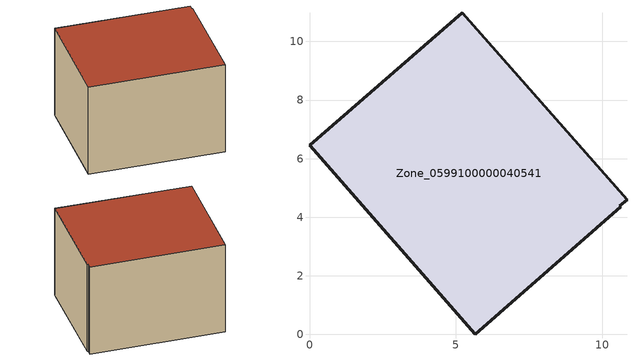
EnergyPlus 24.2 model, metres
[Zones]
Zone_0599100000040541
 floor ground (C_G): 5.66,0 0,6.45 5.22,10.98 10.84,4.6 10.6,4.39 10.64,4.35 z0
 wall outside (C_F): 0,6.45 5.66,0 10.64,4.35 10.6,4.39 10.84,4.6 5.22,10.98 0,6.45 z0:6.15
 roof outside (C_R): 10.84,4.6 5.22,10.98 0,6.45 5.66,0 10.64,4.35 10.6,4.39 z6.15
[BUILDING]
Pand.0599100000040541: North Axis=0; Terrain=City; Loads Convergence Tolerance Value=0.04; Temperature Convergence Tolerance Value=0.4; Solar Distribution=FullExterior; Maximum Number of Warmup Days=25; Minimum Number of Warmup Days=1
[Site:Location]
Rotterdam.The.Hague.AP_ZH_NLD Design_Conditions: Latitude=51.96; Longitude=4.45; Time Zone=1; Elevation=-4.5
[SITE:GROUNDTEMPERATURE:BUILDINGSURFACE]
18, 18, 18, 18, 18, 18, 18, 18, 18, 18, 18, 18
[MATERIAL] Thermal Absorptance=0.9; Solar Absorptance=0.7; Visible Absorptance=0.7
Name | Roughness | Thickness | Conductivity | Density | Specific Heat
G.TI.1946 | MediumSmooth | 0.15 | 1 | 540 | 1210
F.TI.1946 | Rough | 0.3 | 0.857143 | 1920 | 840
R.TI.1946 | MediumRough | 0.2 | 0.1 | 1500 | 1000
[CONSTRUCTION]
C_G: G.TI.1946
C_F: F.TI.1946
C_R: R.TI.1946
[ZONE]
Zone_0599100000040541: Type=1; Multiplier=1; Ceiling Height=Autocalculate; Volume=Autocalculate; Floor Area=autocalculate; Part of Total Floor Area=Yes
[ZONEINFILTRATION:DESIGNFLOWRATE]
Infil_Zone_0599100000040541: Zone or ZoneList or Space or SpaceList=Zone_0599100000040541; Schedule=AlwaysOn; Design Flow Rate Calculation Method=Flow/Area; Flow Rate per Floor Area=0.003; Constant Term Coefficient=1; Temperature Term Coefficient=0; Velocity Term Coefficient=0; Velocity Squared Term Coefficient=0
[HVACTEMPLATE:ZONE:IDEALLOADSAIRSYSTEM]
Zone_0599100000040541: Maximum Heating Supply Air Temperature=50; Minimum Cooling Supply Air Temperature=13; Maximum Heating Supply Air Humidity Ratio=0.0156; Minimum Cooling Supply Air Humidity Ratio=0.0077; Heating Limit=NoLimit; Cooling Limit=NoLimit; Dehumidification Control Type=ConstantSensibleHeatRatio; Cooling Sensible Heat Ratio=0.7; Dehumidification Setpoint=60; Humidification Control Type=None; Humidification Setpoint=30; Outdoor Air Method=None; Outdoor Air Flow Rate per Person=0.00944; Outdoor Air Flow Rate per Zone Floor Area=0; Outdoor Air Flow Rate per Zone=0; Demand Controlled Ventilation Type=None; Outdoor Air Economizer Type=NoEconomizer; Heat Recovery Type=None; Sensible Heat Recovery Effectiveness=0.7; Latent Heat Recovery Effectiveness=0.65
[ZONECONTROL:THERMOSTAT]
ThermostatControl_Zone_0599100000040541: Zone or ZoneList=Zone_0599100000040541; Control Type Schedule=DualSetpointControlType; Control 1=Thermostat_Zone_0599100000040541; Temperature Difference Between Cutout And Setpoint=0
[THERMOSTATSETPOINT:DUALSETPOINT]
Thermostat_Zone_0599100000040541: Heating Setpoint Temperature Schedule=HeatingSetpoint_Zone_0599100000040541; Cooling Setpoint Temperature Schedule=CoolingSetpoint_Zone_0599100000040541
[SCHEDULE:COMPACT]
HeatingSetpoint_Zone_0599100000040541: Through: 12/31, For: AllDays, Until: 24:00, 21
CoolingSetpoint_Zone_0599100000040541: Through: 12/31, For: AllDays, Until: 24:00, 24
DualSetpointControlType: Through: 12/31, For: AllDays, Until: 24:00, 4
AlwaysOn: Through: 12/31, For: AllDays, Until: 24:00, 1
